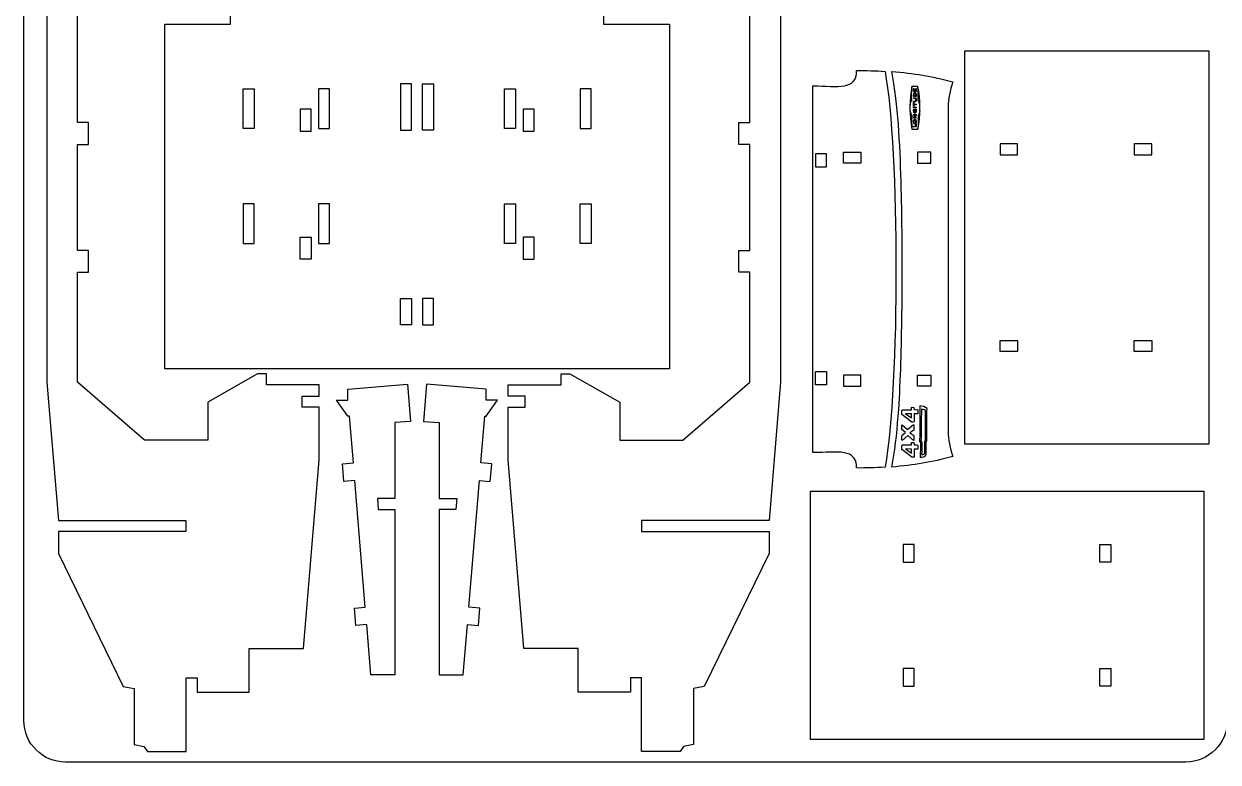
# Model space of a CAD drawing. Extents: x 75 to 655, y 14 to 894.
# Drawn here: x 75.4 to 363.2, y 14.1 to 192 of the extents above; entities that cross this region are included whole.
import ezdxf

# ---------------------------------------------------------------- set-up
doc = ezdxf.new("R2010")
doc.units = 0
doc.layers.get('0').update_dxf_attribs({"linetype": 'CONTINUOUS'})

msp = doc.modelspace()

# ---------------------------------------------------------------- linework, layer by layer
at = {"color": 5}
for p, q in [((75.374791, 24.077525), (75.374791, 444.077425)), ((355.374791, 14.077525), (85.374791, 14.077525))]:
    msp.add_line(p, q, dxfattribs=at)
at = {"color": 3}
for p, q in [((80.913291, 228.721825), (80.913291, 105.650325)), ((257.743891, 228.721825), (257.743891, 105.650325)), ((88.317591, 168.197625), (88.317591, 194.780625)), ((125.177291, 191.909525), (125.177291, 194.554225)), ((215.088891, 194.554225), (215.088891, 191.909525)), ((250.339591, 168.197625), (250.339591, 194.780625)), ((109.310491, 108.851825), (109.310491, 191.909525)), ((109.310491, 191.909525), (125.177291, 191.909525)), ((215.088891, 191.909525), (230.955591, 191.909525)), ((230.955591, 191.909525), (230.955591, 108.851825)), ((302.143391, 90.666825), (302.143391, 185.460125)), ((302.143391, 185.460125), (360.954691, 185.460125)), ((360.954691, 185.460125), (360.954691, 90.666825)), ((285.044891, 177.587325), (284.501191, 180.495225)), ((265.537891, 88.656325), (265.537891, 177.003925)), ((285.522591, 174.082325), (285.044891, 177.587325)), ((298.104691, 171.791925), (298.104691, 93.868625)), ((90.962291, 168.197625), (88.317591, 168.197625)), ((90.962291, 162.908525), (90.962291, 168.197625)), ((247.695291, 162.908525), (247.695291, 168.197625)), ((247.695291, 168.197625), (250.339591, 168.197625)), ((88.317591, 137.383125), (88.317591, 162.908525)), ((88.317591, 162.908525), (90.962291, 162.908525)), ((250.339591, 162.908525), (247.695291, 162.908525)), ((250.339591, 137.383125), (250.339591, 162.908525)), ((90.962291, 137.383125), (88.317591, 137.383125)), ((90.962291, 132.094325), (90.962291, 137.383125)), ((247.695291, 132.094325), (247.695291, 137.383125)), ((247.695291, 137.383125), (250.339591, 137.383125)), ((88.317591, 105.650325), (88.317591, 132.094325)), ((88.317591, 132.094325), (90.962291, 132.094325)), ((250.339591, 132.094325), (247.695291, 132.094325)), ((250.339591, 105.650325), (250.339591, 132.094325)), ((286.772091, 111.568625), (287.000291, 125.146125)), ((230.955591, 108.851825), (109.310491, 108.851825)), ((131.677691, 107.621125), (119.695091, 100.835125)), ((133.811791, 107.621125), (131.677691, 107.621125)), ((133.811791, 104.977125), (133.811791, 107.621125)), ((204.845391, 104.977125), (204.845391, 107.621125)), ((204.845391, 107.621125), (206.979391, 107.621125)), ((206.979391, 107.621125), (218.962491, 100.835125)), ((80.913291, 105.650325), (83.688991, 72.327525)), ((104.463291, 91.632725), (88.317591, 105.650325)), ((146.543391, 104.977125), (133.811791, 104.977125)), ((146.543391, 102.214825), (146.543391, 104.977125)), ((153.468891, 103.956125), (167.836891, 105.144225)), ((153.468891, 101.327225), (153.468891, 103.956125)), ((167.836891, 105.144225), (168.577791, 96.184725)), ((172.429591, 105.144225), (171.688691, 96.184725)), ((186.797691, 103.956125), (172.429591, 105.144225)), ((186.797691, 101.327225), (186.797691, 103.956125)), ((192.114091, 102.214825), (192.114091, 104.977125)), ((192.114091, 104.977125), (204.845391, 104.977125)), ((234.194191, 91.632725), (250.339591, 105.650325)), ((257.743891, 105.650325), (254.968191, 72.327525)), ((119.695091, 100.835125), (119.695091, 91.632725)), ((142.450391, 99.568325), (142.450391, 102.214825)), ((142.450391, 102.214825), (146.543391, 102.214825)), ((153.468891, 97.447625), (150.743791, 101.327225)), ((150.743791, 101.327225), (153.468891, 101.327225)), ((186.797691, 97.447625), (189.522391, 101.327225)), ((189.522391, 101.327225), (186.797691, 101.327225)), ((196.206691, 102.214825), (192.114091, 102.214825)), ((196.206691, 99.568325), (196.206691, 102.214825)), ((218.962491, 100.835125), (218.962491, 91.632725)), ((146.543391, 99.568325), (142.450391, 99.568325)), ((146.543391, 86.949025), (146.543391, 99.568325)), ((192.114091, 86.949025), (192.114091, 99.568325)), ((192.114091, 99.568325), (196.206691, 99.568325)), ((153.844391, 97.447625), (153.468891, 97.447625)), ((154.778091, 86.155825), (153.844391, 97.447625)), ((168.577791, 96.184725), (164.793791, 95.872025)), ((164.793791, 95.872025), (164.793791, 77.556725)), ((171.688691, 96.184725), (175.472691, 95.872025)), ((175.472691, 95.872025), (175.472691, 77.556725)), ((185.488091, 86.155825), (186.421691, 97.447625)), ((186.421691, 97.447625), (186.797691, 97.447625)), ((119.695091, 91.632725), (104.463291, 91.632725)), ((218.962491, 91.632725), (234.194191, 91.632725)), ((360.954691, 90.666825), (302.143391, 90.666825)), ((142.785991, 41.475125), (146.543391, 86.949025)), ((195.871191, 41.475125), (192.114091, 86.949025)), ((284.501191, 85.165725), (285.044891, 88.073325)), ((152.142791, 85.937725), (154.778091, 86.155825)), ((152.491691, 81.720925), (152.142791, 85.937725)), ((188.123691, 85.937725), (185.488091, 86.155825)), ((187.774791, 81.720925), (188.123691, 85.937725)), ((155.126991, 81.938925), (152.491691, 81.720925)), ((157.650991, 51.415325), (155.126991, 81.938925)), ((182.615091, 51.415325), (185.139491, 81.938925)), ((185.139491, 81.938925), (187.774791, 81.720925)), ((264.909791, 19.523325), (264.909791, 79.345525)), ((264.909791, 79.345525), (359.702991, 79.345525)), ((359.702991, 79.345525), (359.702991, 19.523325)), ((164.793791, 77.556725), (160.562491, 77.556725)), ((160.562491, 77.556725), (160.780491, 74.921025)), ((160.780491, 74.921025), (164.793791, 74.912325)), ((164.793791, 74.912325), (164.793791, 35.069425)), ((175.472691, 77.556725), (179.703591, 77.556725)), ((179.485691, 74.921025), (175.472691, 74.912325)), ((175.472691, 74.912325), (175.472691, 35.069425)), ((179.703591, 77.556725), (179.485691, 74.921025)), ((83.688991, 72.327525), (114.440291, 72.327525)), ((114.440291, 72.327525), (114.440291, 69.683225)), ((254.968191, 72.327525), (224.217191, 72.327525)), ((224.217191, 72.327525), (224.217191, 69.683225)), ((114.440291, 69.683225), (83.688991, 69.683225)), ((83.688991, 69.683225), (83.688991, 64.343525)), ((224.217191, 69.683225), (254.968191, 69.683225)), ((254.968191, 69.683225), (254.968191, 64.343525)), ((83.688991, 64.343525), (99.325091, 32.281925)), ((254.968191, 64.343525), (239.332391, 32.281925)), ((155.015691, 51.197625), (157.650991, 51.415325)), ((155.364191, 46.980825), (155.015691, 51.197625)), ((185.250791, 51.197625), (182.615091, 51.415325)), ((184.901891, 46.980825), (185.250791, 51.197625)), ((157.999891, 47.198825), (155.364191, 46.980825)), ((159.002691, 35.069425), (157.999891, 47.198825)), ((181.263491, 35.069425), (182.266591, 47.198825)), ((182.266591, 47.198825), (184.901891, 46.980825)), ((129.688591, 41.474425), (142.785991, 41.475125)), ((129.688591, 30.898325), (129.688591, 41.474425)), ((208.968491, 41.474425), (195.871191, 41.475125)), ((208.968491, 30.898325), (208.968491, 41.474425)), ((164.793791, 35.069425), (159.002691, 35.069425)), ((175.472691, 35.069425), (181.263491, 35.069425)), ((99.325091, 32.281925), (101.920691, 31.777525)), ((101.920691, 31.777525), (101.920691, 18.308125)), ((114.468791, 16.607825), (114.468791, 34.350625)), ((114.468791, 34.350625), (117.113191, 34.350625)), ((117.113191, 34.350625), (117.118091, 30.898325)), ((221.543991, 34.350625), (221.539491, 30.898325)), ((224.188391, 34.350625), (221.543991, 34.350625)), ((224.188391, 16.607825), (224.188391, 34.350625)), ((239.332391, 32.281925), (236.736491, 31.777525)), ((236.736491, 31.777525), (236.736491, 18.308125)), ((117.118091, 30.898325), (129.688591, 30.898325)), ((221.539491, 30.898325), (208.968491, 30.898325)), ((101.920691, 18.308125), (104.308491, 17.843725)), ((104.308491, 17.843725), (105.138891, 16.606425)), ((234.348691, 17.843725), (233.518191, 16.606425)), ((236.736491, 18.308125), (234.348691, 17.843725)), ((359.702991, 19.523325), (264.909791, 19.523325)), ((105.138891, 16.606425), (114.468791, 16.607825)), ((233.518191, 16.606425), (224.188391, 16.607825))]:
    msp.add_line(p, q, dxfattribs=at)
at = {"color": 7}
for p, q in [((128.196191, 166.761725), (128.196191, 176.281725)), ((128.196191, 176.281725), (130.840491, 176.281725)), ((130.840491, 176.281725), (130.840491, 166.761725)), ((149.050891, 176.281725), (146.406491, 176.281725)), ((146.406491, 176.281725), (146.406491, 166.761725)), ((149.050891, 166.761725), (149.050891, 176.281725)), ((168.810891, 177.524218), (166.166491, 177.524218)), ((166.166491, 177.524218), (166.166491, 166.344025)), ((168.810891, 166.344025), (168.810891, 177.524218)), ((171.455291, 166.344025), (171.455291, 177.524218)), ((171.455291, 177.524218), (174.099691, 177.524218)), ((174.099691, 177.524218), (174.099691, 166.344025)), ((191.215191, 166.761725), (191.215191, 176.281725)), ((191.215191, 176.281725), (193.859591, 176.281725)), ((193.859591, 176.281725), (193.859591, 166.761725)), ((212.069991, 176.281725), (209.425191, 176.281725)), ((209.425191, 176.281725), (209.425191, 166.761725)), ((212.069991, 166.761725), (212.069991, 176.281725)), ((144.593991, 171.400225), (141.949591, 171.400225)), ((141.949591, 171.400225), (141.949591, 166.111325)), ((144.593991, 166.111325), (144.593991, 171.400225)), ((195.672191, 171.400225), (195.672191, 166.111325)), ((198.316591, 171.400225), (195.672191, 171.400225)), ((198.316591, 166.111325), (198.316591, 171.400225)), ((130.840491, 166.761725), (128.196191, 166.761725)), ((141.949591, 166.111325), (144.593991, 166.111325)), ((146.406491, 166.761725), (149.050891, 166.761725)), ((166.166491, 166.344025), (168.810891, 166.344025)), ((174.099691, 166.344025), (171.455291, 166.344025)), ((193.859591, 166.761725), (191.215191, 166.761725)), ((195.672191, 166.111325), (198.316591, 166.111325)), ((209.425191, 166.761725), (212.069991, 166.761725)), ((314.836391, 163.083825), (310.605491, 163.083825)), ((310.605491, 163.083825), (310.605491, 160.439825)), ((314.836391, 160.439825), (314.836391, 163.083825)), ((347.173991, 163.083825), (342.942691, 163.083825)), ((342.942691, 163.083825), (342.942691, 160.439825)), ((347.173991, 160.439825), (347.173991, 163.083825)), ((268.784291, 160.653225), (266.139891, 160.653225)), ((266.139891, 160.653225), (266.139891, 157.480225)), ((268.784291, 157.480225), (268.784291, 160.653225)), ((272.879691, 158.368925), (272.879691, 161.013225)), ((272.879691, 161.013225), (277.050591, 161.013225)), ((277.050591, 158.368925), (272.879691, 158.368925)), ((277.050591, 161.013225), (277.050591, 158.368925)), ((293.894791, 161.013225), (290.720491, 161.013225)), ((290.720491, 161.013225), (290.720491, 158.368925)), ((290.720491, 158.368925), (293.894791, 158.368925)), ((293.894791, 158.368925), (293.894791, 161.013225)), ((310.605491, 160.439825), (314.836391, 160.439825)), ((342.942691, 160.439825), (347.173991, 160.439825)), ((266.139891, 157.480225), (268.784291, 157.480225)), ((130.840491, 148.597025), (128.196191, 148.597025)), ((128.196191, 148.597025), (128.196191, 139.077025)), ((130.840491, 139.077025), (130.840491, 148.597025)), ((149.050891, 148.597025), (146.406491, 148.597025)), ((146.406491, 148.597025), (146.406491, 139.077025)), ((149.050891, 139.077025), (149.050891, 148.597025)), ((191.215191, 139.077025), (191.215191, 148.597025)), ((191.215191, 148.597025), (193.859291, 148.597025)), ((193.859291, 148.597025), (193.859291, 139.077025)), ((209.425491, 139.077025), (209.425491, 148.597025)), ((209.425491, 148.597025), (212.069991, 148.597025)), ((212.069991, 148.597025), (212.069991, 139.077025)), ((128.196191, 139.077025), (130.840491, 139.077025)), ((141.949591, 140.585225), (144.593991, 140.585225)), ((141.949591, 135.296425), (141.949591, 140.585225)), ((144.593991, 140.585225), (144.593991, 135.296425)), ((146.406491, 139.077025), (149.050891, 139.077025)), ((193.859291, 139.077025), (191.215191, 139.077025)), ((195.672191, 140.585225), (195.672191, 135.296425)), ((198.316591, 140.585225), (195.672191, 140.585225)), ((198.316591, 135.296425), (198.316591, 140.585225)), ((212.069991, 139.077025), (209.425491, 139.077025)), ((144.593991, 135.296425), (141.949591, 135.296425)), ((195.672191, 135.296425), (198.316591, 135.296425)), ((166.166491, 119.429725), (166.166491, 125.776425)), ((166.166491, 125.776425), (168.810891, 125.776425)), ((168.810891, 125.776425), (168.810891, 119.429725)), ((174.099691, 125.776425), (171.455291, 125.776425)), ((171.455291, 125.776425), (171.455291, 119.429725)), ((174.099691, 119.429725), (174.099691, 125.776425)), ((168.810891, 119.429725), (166.166491, 119.429725)), ((171.455291, 119.429725), (174.099691, 119.429725)), ((310.605491, 115.687525), (314.836391, 115.687525)), ((310.605491, 113.042825), (310.605491, 115.687525)), ((314.836391, 115.687525), (314.836391, 113.042825)), ((342.942691, 113.042825), (342.942691, 115.687525)), ((342.942691, 115.687525), (347.173991, 115.687525)), ((347.173991, 115.687525), (347.173991, 113.042825)), ((314.836391, 113.042825), (310.605491, 113.042825)), ((347.173991, 113.042825), (342.942691, 113.042825)), ((266.139891, 105.006725), (266.139891, 108.180125)), ((266.139891, 108.180125), (268.784291, 108.180125)), ((268.784291, 108.180125), (268.784291, 105.006725)), ((277.050591, 107.291425), (272.879691, 107.291425)), ((272.879691, 107.291425), (272.879691, 104.647325)), ((277.050591, 104.647325), (277.050591, 107.291425)), ((290.720491, 104.647325), (290.720491, 107.291725)), ((290.720491, 107.291725), (293.894791, 107.291725)), ((293.894791, 107.291725), (293.894791, 104.647325)), ((268.784291, 105.006725), (266.139891, 105.006725)), ((272.879691, 104.647325), (277.050591, 104.647325)), ((293.894791, 104.647325), (290.720491, 104.647325)), ((289.930091, 66.505425), (287.285691, 66.505425)), ((287.285691, 66.505425), (287.285691, 62.274525)), ((289.930091, 62.274525), (289.930091, 66.505425)), ((334.682291, 62.274525), (334.682291, 66.505425)), ((334.682291, 66.505425), (337.326691, 66.505425)), ((337.326691, 66.505425), (337.326691, 62.274525)), ((287.285691, 62.274525), (289.930091, 62.274525)), ((337.326691, 62.274525), (334.682291, 62.274525)), ((289.930091, 36.594325), (287.285691, 36.594325)), ((287.285691, 36.594325), (287.285691, 32.363425)), ((289.930091, 32.363425), (289.930091, 36.594325)), ((334.682291, 32.363425), (334.682291, 36.594325)), ((334.682291, 36.594325), (337.326691, 36.594325)), ((337.326691, 36.594325), (337.326691, 32.363425)), ((287.285691, 32.363425), (289.930091, 32.363425)), ((337.326691, 32.363425), (334.682291, 32.363425))]:
    msp.add_line(p, q, dxfattribs=at)
at = {"color": 1}
for p, q in [((289.784591, 175.755225), (289.784591, 176.349425)), ((290.362691, 175.693425), (289.817591, 175.693425)), ((289.852291, 176.349425), (289.852291, 175.859425)), ((289.852291, 175.859425), (290.043591, 175.859425)), ((290.043591, 175.859425), (290.043591, 176.280325)), ((290.109591, 176.280325), (290.109591, 175.859425)), ((290.109591, 175.859425), (290.328291, 175.859425)), ((290.328291, 175.859425), (290.328291, 176.356525)), ((290.395691, 176.356525), (290.395691, 175.755225)), ((289.784591, 174.536825), (289.784591, 174.820125)), ((289.784591, 172.121025), (289.784591, 172.990425)), ((289.796891, 174.144825), (290.169591, 174.144825)), ((290.169891, 173.978425), (289.796891, 173.978425)), ((289.796891, 173.368425), (290.165791, 173.368425)), ((290.175891, 173.201625), (289.796891, 173.201625)), ((290.362691, 174.474825), (289.817591, 174.474825)), ((289.852291, 174.810725), (289.852291, 174.641125)), ((289.852291, 174.641125), (290.328291, 174.641125)), ((289.852991, 172.990425), (289.852991, 172.638625)), ((290.328291, 174.641125), (290.328291, 174.812425)), ((290.395691, 174.801925), (290.395691, 174.536825)), ((289.796891, 171.905725), (290.383691, 171.905725)), ((290.383691, 171.739425), (289.796891, 171.739425)), ((289.798591, 170.158225), (290.361991, 170.158225)), ((290.129891, 169.991825), (289.798591, 169.991825)), ((289.833991, 169.506725), (290.102491, 169.800925)), ((289.852991, 172.638625), (290.383691, 172.638625)), ((290.383691, 172.472325), (289.852991, 172.472325)), ((289.852991, 172.472325), (289.852991, 172.121025)), ((290.336391, 169.875225), (289.988491, 169.493025)), ((290.061091, 170.970325), (290.061091, 171.367725)), ((290.094191, 171.426725), (290.327591, 171.426725)), ((290.306491, 171.260325), (290.127891, 171.260325)), ((290.127891, 171.260325), (290.127891, 170.970325)), ((290.396691, 170.085125), (290.396691, 170.030025)), ((289.784591, 169.281425), (289.784591, 169.363525)), ((289.796891, 167.276825), (290.325191, 167.276825)), ((290.362691, 167.110425), (289.796891, 167.110425)), ((290.383691, 169.211525), (289.819291, 169.211525)), ((290.014491, 169.377925), (290.383691, 169.377925)), ((290.325191, 167.276825), (290.325191, 167.726125)), ((290.395691, 167.726125), (290.395691, 167.172625)), ((289.368091, 96.028025), (286.968291, 97.861925)), ((287.011091, 98.997025), (289.245591, 98.997025)), ((287.848291, 98.022025), (289.245591, 97.028925)), ((289.245591, 97.998125), (287.848291, 98.022025)), ((289.245591, 97.028925), (289.245591, 97.998125)), ((289.845691, 99.558925), (289.888591, 98.997025)), ((290.777691, 97.998125), (289.888591, 97.998125)), ((289.888591, 97.998125), (289.888591, 96.085525)), ((287.032891, 95.371925), (288.351591, 94.194325)), ((288.351591, 94.194325), (289.764691, 95.387425)), ((287.860191, 93.520125), (286.968291, 94.185225)), ((286.991891, 92.879925), (287.860191, 93.520125)), ((288.380991, 92.755625), (287.032491, 91.584725)), ((289.764291, 91.555925), (288.380991, 92.755625)), ((289.804691, 94.076825), (288.904791, 93.429125)), ((288.904791, 93.429125), (289.828591, 92.750425)), ((289.368091, 87.534925), (286.968291, 89.368925)), ((287.011091, 90.504025), (289.245591, 90.504025)), ((287.848291, 89.528625), (289.245591, 88.536025)), ((289.245591, 89.505125), (287.848291, 89.528625)), ((289.245591, 88.536025), (289.245591, 89.505125)), ((289.845691, 91.065925), (289.888591, 90.504025)), ((290.777691, 89.505125), (289.888591, 89.505125)), ((289.888591, 89.505125), (289.888591, 87.592525))]:
    msp.add_line(p, q, dxfattribs=at)
at = {"color": 3}
for points in [[(265.537891, 177.003925), (271.565591, 177.003925), (276.032991, 175.848125), (276.032991, 180.712225)], [(276.032991, 180.712225), (278.491391, 180.741325), (280.443691, 180.672125), (282.894291, 180.494925)], [(282.894291, 180.494925), (286.355791, 161.984825), (286.482491, 104.355325), (282.894291, 85.165325)], [(284.501191, 180.495225), (289.999591, 180.010925), (293.914391, 179.387925), (299.250691, 177.961425)], [(299.250691, 177.961425), (298.494491, 175.896325), (298.151291, 173.998925), (298.104691, 171.791925)], [(286.919191, 147.601825), (286.783691, 155.547125), (286.452091, 166.221825), (285.522591, 174.082325)], [(287.000291, 125.146125), (287.049291, 132.490825), (287.044191, 140.263725), (286.919191, 147.601825)], [(286.279291, 100.379625), (286.513591, 104.091325), (286.637491, 107.851825), (286.772091, 111.568625)], [(285.044891, 88.073325), (285.623791, 91.657125), (286.049691, 96.741425), (286.279291, 100.379625)], [(298.104691, 93.868625), (298.151291, 91.661725), (298.494591, 89.764325), (299.250691, 87.699225)], [(276.032991, 84.948025), (276.032991, 89.815325), (271.582391, 88.656325), (265.537891, 88.656325)], [(299.250691, 87.699225), (293.918091, 86.273625), (289.996191, 85.648925), (284.501191, 85.165725)], [(282.894291, 85.165325), (280.443691, 84.988125), (278.491791, 84.918925), (276.032991, 84.948025)]]:
    msp.add_open_spline(points, degree=3, dxfattribs=at)
at = {"color": 1}
for points in [[(289.359891, 176.890625), (288.747691, 173.929925), (288.747691, 169.571025), (289.359891, 166.610325)], [(289.330691, 173.549925), (289.283691, 174.436125), (289.293091, 175.521425), (289.359891, 176.806425)], [(290.090291, 176.888625), (289.889191, 176.888925), (289.645491, 176.889625), (289.359891, 176.890625)], [(289.784591, 176.349425), (289.784591, 176.354725), (289.785191, 176.359625), (289.786291, 176.363825)], [(289.791591, 175.713025), (289.787091, 175.726425), (289.784591, 175.740425), (289.784591, 175.755225)], [(289.786291, 176.363825), (289.787691, 176.368025), (289.789491, 176.371125), (289.792591, 176.374025)], [(289.817591, 175.693425), (289.805191, 175.693425), (289.796891, 175.700125), (289.791591, 175.713025)], [(289.792591, 176.374025), (289.795391, 176.376125), (289.798891, 176.378525), (289.803191, 176.380325)], [(289.803191, 176.380325), (289.807391, 176.382025), (289.812591, 176.382825), (289.818891, 176.382825)], [(289.818891, 176.382825), (289.824591, 176.382825), (289.829491, 176.382025), (289.833991, 176.380325)], [(289.833991, 176.380325), (289.838291, 176.378525), (289.841791, 176.376125), (289.844591, 176.374025)], [(289.844591, 176.374025), (289.847091, 176.371125), (289.849091, 176.367725), (289.850191, 176.363825)], [(289.850191, 176.363825), (289.851591, 176.359625), (289.852291, 176.354725), (289.852291, 176.349425)], [(290.043591, 176.280325), (290.043591, 176.285625), (290.044291, 176.290125), (290.045691, 176.294625)], [(290.045691, 176.294625), (290.047091, 176.298225), (290.049291, 176.302025), (290.051691, 176.304825)], [(290.051691, 176.304825), (290.054491, 176.308025), (290.057591, 176.310125), (290.062191, 176.311125)], [(290.062191, 176.311125), (290.066391, 176.312525), (290.071691, 176.313325), (290.077591, 176.313325)], [(290.077591, 176.313325), (290.083591, 176.313325), (290.088191, 176.312525), (290.092391, 176.311125)], [(290.820391, 176.890625), (290.534591, 176.889625), (290.290991, 176.888925), (290.090291, 176.888625)], [(290.092391, 176.311125), (290.096691, 176.310125), (290.099791, 176.308025), (290.102491, 176.304825)], [(290.102491, 176.304825), (290.104991, 176.302025), (290.106791, 176.298225), (290.107891, 176.294625)], [(290.107891, 176.294625), (290.108891, 176.290125), (290.109591, 176.285625), (290.109591, 176.280325)], [(290.328291, 176.356525), (290.328291, 176.361725), (290.328591, 176.366625), (290.329991, 176.370825)], [(290.329991, 176.370825), (290.331491, 176.375025), (290.333191, 176.378525), (290.335991, 176.382025)], [(290.335991, 176.382025), (290.338391, 176.384825), (290.341991, 176.387025), (290.346591, 176.388425)], [(290.346591, 176.388425), (290.350391, 176.389725), (290.355591, 176.390525), (290.361991, 176.390525)], [(290.361991, 176.390525), (290.367891, 176.390525), (290.372891, 176.389725), (290.376991, 176.388425)], [(290.388591, 175.713025), (290.383691, 175.700125), (290.374991, 175.693425), (290.362691, 175.693425)], [(290.376991, 176.388425), (290.381291, 176.387025), (290.384691, 176.384825), (290.387591, 176.382025)], [(290.387591, 176.382025), (290.390691, 176.378525), (290.392491, 176.375025), (290.393891, 176.370825)], [(290.395691, 175.755225), (290.395691, 175.740425), (290.393491, 175.726425), (290.388591, 175.713025)], [(290.393891, 176.370825), (290.395291, 176.366625), (290.395691, 176.361725), (290.395691, 176.356525)], [(290.820391, 166.610325), (291.432491, 169.571025), (291.432491, 173.929925), (290.820391, 176.890625)], [(290.863191, 173.549925), (290.910591, 174.436125), (290.900791, 175.521425), (290.834091, 176.806425)], [(288.909491, 172.425625), (289.035191, 172.933525), (289.175591, 173.308425), (289.330691, 173.549925)], [(289.781391, 174.062325), (289.781391, 174.077825), (289.781791, 174.090725), (289.782791, 174.101625)], [(289.782791, 174.021625), (289.781791, 174.032525), (289.781391, 174.045825), (289.781391, 174.062325)], [(289.781391, 173.285925), (289.781391, 173.301325), (289.781791, 173.314325), (289.782791, 173.325525)], [(289.782791, 173.244925), (289.781791, 173.255025), (289.781391, 173.268425), (289.781391, 173.285925)], [(289.782791, 174.101625), (289.783491, 174.112125), (289.784591, 174.120625), (289.785691, 174.126625)], [(289.785691, 173.995625), (289.784591, 174.002325), (289.783491, 174.011025), (289.782791, 174.021625)], [(289.782791, 173.325525), (289.783491, 173.336825), (289.784591, 173.345225), (289.785691, 173.351225)], [(289.785691, 173.219525), (289.784591, 173.226225), (289.783491, 173.234325), (289.782791, 173.244925)], [(289.784591, 174.820125), (289.784591, 174.928625), (289.791191, 175.020225), (289.804891, 175.095325)], [(289.791591, 174.494825), (289.787091, 174.507725), (289.784591, 174.522225), (289.784591, 174.536825)], [(289.784591, 172.990425), (289.784591, 172.995325), (289.785191, 172.999825), (289.786291, 173.004125)], [(289.785691, 174.126625), (289.786591, 174.132925), (289.788091, 174.137425), (289.790191, 174.140625)], [(289.790191, 173.982325), (289.788091, 173.985125), (289.786591, 173.989325), (289.785691, 173.995625)], [(289.785691, 173.351225), (289.786591, 173.357225), (289.788091, 173.361725), (289.790191, 173.364125)], [(289.790191, 173.205925), (289.788091, 173.208325), (289.786591, 173.212925), (289.785691, 173.219525)], [(289.786291, 173.004125), (289.787391, 173.008225), (289.789491, 173.011825), (289.792591, 173.014525)], [(289.790191, 174.140625), (289.791991, 174.143425), (289.793991, 174.144825), (289.796891, 174.144825)], [(289.796891, 173.978425), (289.793991, 173.978425), (289.791991, 173.979825), (289.790191, 173.982325)], [(289.790191, 173.364125), (289.791991, 173.367025), (289.793991, 173.368425), (289.796891, 173.368425)], [(289.796891, 173.201625), (289.793991, 173.201625), (289.791991, 173.203025), (289.790191, 173.205925)], [(289.817591, 174.474825), (289.805191, 174.474825), (289.796891, 174.481425), (289.791591, 174.494825)], [(289.792591, 173.014525), (289.795091, 173.017825), (289.798891, 173.019925), (289.803491, 173.020925)], [(289.803491, 173.020925), (289.808091, 173.022325), (289.813391, 173.023025), (289.819291, 173.023025)], [(289.804891, 175.095325), (289.818591, 175.169725), (289.838591, 175.232525), (289.864291, 175.283425)], [(289.819291, 173.023025), (289.825291, 173.023025), (289.830591, 173.022325), (289.834791, 173.020925)], [(289.834791, 173.020925), (289.838891, 173.019925), (289.842791, 173.017825), (289.845291, 173.014525)], [(289.845291, 173.014525), (289.848091, 173.011825), (289.849891, 173.008225), (289.851191, 173.004125)], [(289.851191, 173.004125), (289.852591, 172.999825), (289.852991, 172.995325), (289.852991, 172.990425)], [(289.869491, 175.022625), (289.857891, 174.967925), (289.852291, 174.897325), (289.852291, 174.810725)], [(289.864291, 175.283425), (289.889891, 175.334025), (289.920791, 175.371925), (289.957591, 175.398225)], [(289.918291, 175.159225), (289.897591, 175.123025), (289.881391, 175.078125), (289.869491, 175.022625)], [(289.992391, 175.238125), (289.963591, 175.221325), (289.938991, 175.194625), (289.918291, 175.159225)], [(289.957591, 175.398225), (289.993691, 175.424225), (290.035091, 175.437625), (290.081091, 175.437625)], [(290.084691, 175.263125), (290.051691, 175.263125), (290.020791, 175.255025), (289.992391, 175.238125)], [(290.081091, 175.437625), (290.133791, 175.437625), (290.180191, 175.423925), (290.219791, 175.395725)], [(290.192791, 175.235425), (290.162191, 175.254025), (290.126391, 175.263125), (290.084691, 175.263125)], [(290.165791, 173.368425), (290.194191, 173.368425), (290.219091, 173.375125), (290.239791, 173.389525)], [(290.169591, 174.144825), (290.206791, 174.144825), (290.240191, 174.133525), (290.269291, 174.111525)], [(290.241891, 173.957725), (290.221591, 173.971425), (290.197691, 173.978425), (290.169891, 173.978425)], [(290.275291, 173.235025), (290.246491, 173.212925), (290.213491, 173.201625), (290.175891, 173.201625)], [(290.268591, 175.152525), (290.248591, 175.189425), (290.223291, 175.217125), (290.192791, 175.235425)], [(290.219791, 175.395725), (290.259491, 175.368025), (290.292091, 175.327325), (290.318091, 175.274325)], [(290.239791, 173.389525), (290.260891, 173.403525), (290.278791, 173.424225), (290.292391, 173.450925)], [(290.293191, 173.897725), (290.279491, 173.923625), (290.262291, 173.943625), (290.241891, 173.957725)], [(290.313491, 175.015325), (290.303691, 175.070025), (290.288991, 175.116025), (290.268591, 175.152525)], [(290.269291, 174.111525), (290.298091, 174.089325), (290.322991, 174.057025), (290.342991, 174.015925)], [(290.346591, 173.328725), (290.327591, 173.288025), (290.303691, 173.256725), (290.275291, 173.235025)], [(290.292391, 173.450925), (290.306491, 173.477225), (290.316991, 173.509525), (290.324391, 173.547125)], [(290.324391, 173.802225), (290.317791, 173.840125), (290.307191, 173.871725), (290.293191, 173.897725)], [(290.328291, 174.812425), (290.328291, 174.892725), (290.323291, 174.960125), (290.313491, 175.015325)], [(290.318091, 175.274325), (290.344091, 175.221325), (290.363691, 175.156025), (290.376391, 175.078425)], [(290.334891, 173.673725), (290.334891, 173.721925), (290.331491, 173.765025), (290.324391, 173.802225)], [(290.324391, 173.547125), (290.331491, 173.584625), (290.334891, 173.626725), (290.334891, 173.673725)], [(290.342991, 174.015925), (290.363391, 173.974925), (290.378391, 173.924425), (290.388991, 173.865425)], [(290.389691, 173.474825), (290.380291, 173.417825), (290.365491, 173.369125), (290.346591, 173.328725)], [(290.388591, 174.494825), (290.383691, 174.481425), (290.374991, 174.474825), (290.362691, 174.474825)], [(290.376391, 175.078425), (290.389291, 175.001225), (290.395691, 174.908925), (290.395691, 174.801925)], [(290.395691, 174.536825), (290.395691, 174.522225), (290.393491, 174.507725), (290.388591, 174.494825)], [(290.388991, 173.865425), (290.399491, 173.806125), (290.404391, 173.738725), (290.404391, 173.663225)], [(290.404391, 173.663225), (290.404391, 173.594025), (290.399491, 173.531225), (290.389691, 173.474825)], [(291.284691, 172.425625), (291.159091, 172.933525), (291.018691, 173.308425), (290.863191, 173.549925)], [(288.909491, 170.991125), (289.035191, 170.483225), (289.175591, 170.108325), (289.330691, 169.866825)], [(289.330691, 169.866825), (289.283691, 168.980925), (289.293091, 167.895325), (289.359891, 166.610325)], [(289.775791, 171.032525), (289.775791, 171.080225), (289.777891, 171.124825), (289.781791, 171.166525)], [(289.798591, 170.778425), (289.783491, 170.854925), (289.775791, 170.939525), (289.775791, 171.032525)], [(289.781391, 171.822625), (289.781391, 171.838825), (289.781791, 171.852025), (289.782791, 171.862925)], [(289.782791, 171.784325), (289.781791, 171.794925), (289.781391, 171.807525), (289.781391, 171.822625)], [(289.781791, 171.166525), (289.785991, 171.208725), (289.790891, 171.245925), (289.796491, 171.278525)], [(289.782791, 171.862925), (289.783491, 171.873525), (289.784591, 171.881925), (289.785691, 171.888225)], [(289.785691, 171.758025), (289.784591, 171.765125), (289.783491, 171.773425), (289.782791, 171.784325)], [(289.783491, 170.076825), (289.783491, 170.091425), (289.783891, 170.104525), (289.784591, 170.115325)], [(289.784591, 170.034925), (289.783891, 170.045525), (289.783491, 170.059525), (289.783491, 170.076825)], [(289.786291, 172.106925), (289.785191, 172.111125), (289.784591, 172.115625), (289.784591, 172.121025)], [(289.784591, 170.115325), (289.785191, 170.126225), (289.785991, 170.134625), (289.787391, 170.140625)], [(289.787391, 170.009725), (289.785991, 170.016325), (289.785191, 170.024825), (289.784591, 170.034925)], [(289.785691, 171.888225), (289.786591, 171.894925), (289.788091, 171.899125), (289.790191, 171.901625)], [(289.790191, 171.743625), (289.788091, 171.746825), (289.786591, 171.751725), (289.785691, 171.758025)], [(289.792591, 172.096725), (289.789491, 172.099225), (289.787391, 172.102725), (289.786291, 172.106925)], [(289.787391, 170.140625), (289.788791, 170.146925), (289.790491, 170.151125), (289.792591, 170.154325)], [(289.792591, 169.995725), (289.790491, 169.998525), (289.788791, 170.003425), (289.787391, 170.009725)], [(289.790191, 171.901625), (289.791991, 171.904325), (289.793991, 171.905725), (289.796891, 171.905725)], [(289.796891, 171.739425), (289.793991, 171.739425), (289.791991, 171.740825), (289.790191, 171.743625)], [(289.803491, 172.090425), (289.798891, 172.092225), (289.795091, 172.094225), (289.792591, 172.096725)], [(289.792591, 170.154325), (289.794391, 170.156825), (289.796491, 170.158225), (289.798591, 170.158225)], [(289.798591, 169.991825), (289.796491, 169.991825), (289.794391, 169.993225), (289.792591, 169.995725)], [(289.796491, 171.278525), (289.802091, 171.310825), (289.808091, 171.338225), (289.814391, 171.361025)], [(289.863191, 170.582525), (289.835491, 170.636625), (289.813991, 170.702225), (289.798591, 170.778425)], [(289.819291, 172.088325), (289.813391, 172.088325), (289.808091, 172.088725), (289.803491, 172.090425)], [(289.814391, 171.361025), (289.821091, 171.383225), (289.826291, 171.397925), (289.830591, 171.406725)], [(289.834791, 172.090425), (289.830591, 172.088725), (289.825291, 172.088325), (289.819291, 172.088325)], [(289.830591, 171.406725), (289.834391, 171.415025), (289.839391, 171.421025), (289.844591, 171.423825)], [(289.845291, 172.096725), (289.842791, 172.094225), (289.838891, 172.092225), (289.834791, 172.090425)], [(289.844591, 171.423825), (289.849891, 171.427025), (289.857891, 171.428725), (289.868091, 171.428725)], [(289.851191, 172.106925), (289.849891, 172.102725), (289.848091, 172.099225), (289.845291, 172.096725)], [(289.854491, 171.178525), (289.848491, 171.136425), (289.845291, 171.086225), (289.845291, 171.028325)], [(289.845291, 171.028325), (289.845291, 170.959125), (289.851591, 170.897425), (289.863891, 170.842625)], [(289.852991, 172.121025), (289.852991, 172.115625), (289.852591, 172.111125), (289.851191, 172.106925)], [(289.874491, 171.287625), (289.867091, 171.257125), (289.860391, 171.221025), (289.854491, 171.178525)], [(289.963891, 170.455825), (289.924591, 170.485625), (289.890891, 170.527825), (289.863191, 170.582525)], [(289.863891, 170.842625), (289.876191, 170.787825), (289.893091, 170.741225), (289.914791, 170.703225)], [(289.868091, 171.428725), (289.873991, 171.428725), (289.879391, 171.428125), (289.883891, 171.426725)], [(289.894491, 171.360325), (289.888491, 171.341825), (289.881791, 171.317925), (289.874491, 171.287625)], [(289.883891, 171.426725), (289.888491, 171.425325), (289.891991, 171.423525), (289.895091, 171.421025)], [(289.903591, 171.398925), (289.903591, 171.391225), (289.900391, 171.378225), (289.894491, 171.360325)], [(289.895091, 171.421025), (289.898291, 171.418625), (289.899991, 171.415025), (289.901391, 171.411225)], [(289.901391, 171.411225), (289.902791, 171.407725), (289.903591, 171.403225), (289.903591, 171.398925)], [(289.914791, 170.703225), (289.936491, 170.665025), (289.962491, 170.635825), (289.992391, 170.615225)], [(290.095891, 170.410525), (290.047091, 170.410525), (290.003291, 170.425625), (289.963891, 170.455825)], [(289.992391, 170.615225), (290.022491, 170.595225), (290.054791, 170.585025), (290.089891, 170.585025)], [(290.061091, 171.367725), (290.061091, 171.375025), (290.061891, 171.381825), (290.062991, 171.389125)], [(290.062991, 170.956025), (290.061891, 170.959925), (290.061091, 170.964825), (290.061091, 170.970325)], [(290.062991, 171.389125), (290.064291, 171.396125), (290.066091, 171.402825), (290.068791, 171.408425)], [(290.068791, 170.945825), (290.066391, 170.948925), (290.064291, 170.952225), (290.062991, 170.956025)], [(290.068791, 171.408425), (290.071291, 171.414425), (290.074491, 171.418925), (290.079091, 171.421825)], [(290.079391, 170.939525), (290.075191, 170.940925), (290.071691, 170.943025), (290.068791, 170.945825)], [(290.079091, 171.421825), (290.083591, 171.425325), (290.088491, 171.426725), (290.094191, 171.426725)], [(290.094491, 170.937725), (290.088491, 170.937725), (290.083591, 170.938525), (290.079391, 170.939525)], [(290.089891, 170.585025), (290.128891, 170.585025), (290.163591, 170.596225), (290.194191, 170.618325)], [(290.119791, 170.945825), (290.114491, 170.940225), (290.106091, 170.937725), (290.094491, 170.937725)], [(290.222591, 170.452325), (290.184691, 170.424525), (290.142591, 170.410525), (290.095891, 170.410525)], [(290.102491, 169.800925), (290.118691, 169.818725), (290.134791, 169.836325), (290.150391, 169.853225)], [(290.127891, 170.970325), (290.127891, 170.959525), (290.124991, 170.951125), (290.119791, 170.945825)], [(290.207891, 169.992125), (290.180791, 169.991825), (290.154891, 169.991825), (290.129891, 169.991825)], [(290.150391, 169.853225), (290.166091, 169.870025), (290.181191, 169.886525), (290.196691, 169.902025)], [(290.194191, 170.618325), (290.224091, 170.640725), (290.249591, 170.671725), (290.270691, 170.711025)], [(290.196691, 169.902025), (290.211391, 169.917425), (290.226491, 169.932825), (290.241191, 169.948325)], [(290.285491, 169.994325), (290.260491, 169.993525), (290.234491, 169.992525), (290.207891, 169.992125)], [(290.319791, 170.572725), (290.292791, 170.520425), (290.260491, 170.480125), (290.222591, 170.452325)], [(290.241191, 169.948325), (290.255591, 169.963725), (290.270691, 169.978825), (290.285491, 169.994325)], [(290.270691, 170.711025), (290.291491, 170.750325), (290.307191, 170.797425), (290.317791, 170.852125)], [(290.326891, 171.149425), (290.322691, 171.189025), (290.315591, 171.225925), (290.306491, 171.260325)], [(290.317791, 170.852125), (290.328591, 170.906525), (290.333891, 170.966525), (290.333891, 171.031825)], [(290.382691, 170.765725), (290.367891, 170.689525), (290.346891, 170.625325), (290.319791, 170.572725)], [(290.333891, 171.031825), (290.333891, 171.070425), (290.331791, 171.109725), (290.326891, 171.149425)], [(290.327591, 171.426725), (290.335591, 171.426725), (290.342691, 171.423825), (290.348591, 171.418225)], [(290.366591, 169.912825), (290.358791, 169.900925), (290.348591, 169.888325), (290.336391, 169.875225)], [(290.348591, 171.418225), (290.354591, 171.412325), (290.360191, 171.400025), (290.364391, 171.381025)], [(290.361991, 170.158225), (290.368291, 170.158225), (290.373491, 170.155725), (290.377791, 170.151525)], [(290.364391, 171.381025), (290.368991, 171.362825), (290.373891, 171.338225), (290.379191, 171.308725)], [(290.384691, 169.947525), (290.380291, 169.936025), (290.374291, 169.924025), (290.366591, 169.912825)], [(290.377791, 170.151525), (290.382291, 170.147325), (290.385791, 170.141725), (290.388591, 170.134625)], [(290.379191, 171.308725), (290.384691, 171.278925), (290.389291, 171.248425), (290.393191, 171.216825)], [(290.404391, 171.025125), (290.404391, 170.928325), (290.397391, 170.841925), (290.382691, 170.765725)], [(290.383691, 172.638625), (290.386191, 172.638625), (290.388291, 172.637625), (290.390391, 172.634825)], [(290.390391, 172.476125), (290.388291, 172.473425), (290.386191, 172.472325), (290.383691, 172.472325)], [(290.383691, 171.905725), (290.386191, 171.905725), (290.388291, 171.904325), (290.390391, 171.901625)], [(290.390391, 171.743225), (290.388291, 171.740825), (290.386191, 171.739425), (290.383691, 171.739425)], [(290.394291, 169.984825), (290.392491, 169.971825), (290.389291, 169.959125), (290.384691, 169.947525)], [(290.388591, 170.134625), (290.391791, 170.127625), (290.393491, 170.119925), (290.394991, 170.111425)], [(290.390391, 172.634825), (290.392091, 172.632325), (290.393491, 172.627825), (290.394591, 172.621125)], [(290.394591, 172.489825), (290.393491, 172.483225), (290.392091, 172.478925), (290.390391, 172.476125)], [(290.390391, 171.901625), (290.392091, 171.899125), (290.393491, 171.894925), (290.394591, 171.888225)], [(290.394591, 171.756925), (290.393491, 171.750325), (290.392091, 171.746025), (290.390391, 171.743225)], [(290.393191, 171.216825), (290.396991, 171.185125), (290.399891, 171.153325), (290.401591, 171.121025)], [(290.396691, 170.030025), (290.396691, 170.012825), (290.395991, 169.997725), (290.394291, 169.984825)], [(290.394591, 172.621125), (290.395691, 172.615125), (290.396691, 172.606325), (290.397391, 172.595825)], [(290.397391, 172.515825), (290.396691, 172.504925), (290.395691, 172.496125), (290.394591, 172.489825)], [(290.394591, 171.888225), (290.395691, 171.881925), (290.396691, 171.873525), (290.397391, 171.862925)], [(290.397391, 171.782925), (290.396691, 171.772025), (290.395691, 171.762925), (290.394591, 171.756925)], [(290.394991, 170.111425), (290.395991, 170.102325), (290.396691, 170.093625), (290.396691, 170.085125)], [(290.397391, 172.595825), (290.398391, 172.584925), (290.398891, 172.571725), (290.398891, 172.555525)], [(290.398891, 172.555525), (290.398891, 172.540025), (290.398391, 172.526725), (290.397391, 172.515825)], [(290.397391, 171.862925), (290.398391, 171.852025), (290.398891, 171.838825), (290.398891, 171.822625)], [(290.398891, 171.822625), (290.398891, 171.807125), (290.398391, 171.793825), (290.397391, 171.782925)], [(290.401591, 171.121025), (290.403791, 171.089025), (290.404391, 171.056725), (290.404391, 171.025125)], [(290.863191, 169.866825), (290.910591, 168.980925), (290.900791, 167.895325), (290.834091, 166.610325)], [(291.284691, 170.991125), (291.159091, 170.483225), (291.018691, 170.108325), (290.863191, 169.866825)], [(289.775791, 168.401125), (289.775791, 168.493425), (289.782491, 168.573425), (289.796191, 168.641825)], [(289.798291, 168.150425), (289.783191, 168.222025), (289.775791, 168.305225), (289.775791, 168.401125)], [(289.781391, 167.193725), (289.781391, 167.209825), (289.781791, 167.223125), (289.782791, 167.234025)], [(289.782791, 167.154025), (289.781791, 167.164925), (289.781391, 167.178125), (289.781391, 167.193725)], [(289.782791, 167.234025), (289.783491, 167.244525), (289.784591, 167.252925), (289.785691, 167.259225)], [(289.785691, 167.128025), (289.784591, 167.134025), (289.783491, 167.143125), (289.782791, 167.154025)], [(289.784591, 169.363525), (289.784591, 169.382525), (289.785191, 169.398625), (289.787091, 169.411625)], [(289.792591, 169.233625), (289.787091, 169.248025), (289.784591, 169.263925), (289.784591, 169.281425)], [(289.785691, 167.259225), (289.786591, 167.266025), (289.788091, 167.270125), (289.790191, 167.272625)], [(289.790191, 167.114325), (289.788091, 167.117125), (289.786591, 167.121325), (289.785691, 167.128025)], [(289.787091, 169.411625), (289.788491, 169.424525), (289.790891, 169.436225), (289.794791, 169.446425)], [(289.790191, 167.272625), (289.791991, 167.275425), (289.793991, 167.276825), (289.796891, 167.276825)], [(289.796891, 167.110425), (289.793991, 167.110425), (289.791991, 167.111825), (289.790191, 167.114325)], [(289.819291, 169.211525), (289.807091, 169.211525), (289.797891, 169.218525), (289.792591, 169.233625)], [(289.794791, 169.446425), (289.798291, 169.456825), (289.803491, 169.467025), (289.809791, 169.476525)], [(289.796191, 168.641825), (289.809491, 168.709925), (289.829091, 168.767225), (289.855091, 168.812425)], [(289.861791, 167.971525), (289.834391, 168.019225), (289.812991, 168.079225), (289.798291, 168.150425)], [(289.809791, 169.476525), (289.816191, 169.486025), (289.824191, 169.496225), (289.833991, 169.506725)], [(289.863891, 168.572425), (289.851591, 168.523225), (289.845291, 168.462825), (289.845291, 168.390925)], [(289.845291, 168.390925), (289.845291, 168.318625), (289.851991, 168.258225), (289.865291, 168.209425)], [(289.855091, 168.812425), (289.881091, 168.858125), (289.913391, 168.892125), (289.951691, 168.914325)], [(289.962191, 167.864125), (289.922891, 167.888325), (289.889491, 167.923725), (289.861791, 167.971525)], [(289.914791, 168.689925), (289.893091, 168.660425), (289.876191, 168.621525), (289.863891, 168.572425)], [(289.865291, 168.209425), (289.878291, 168.160625), (289.896191, 168.120625), (289.917991, 168.090425)], [(289.931991, 169.432725), (289.912291, 169.412325), (289.893391, 169.393325), (289.874791, 169.374725)], [(289.874791, 169.374725), (289.897191, 169.375125), (289.920391, 169.376225), (289.944291, 169.376825)], [(289.992391, 168.752425), (289.962491, 168.739825), (289.936891, 168.719025), (289.914791, 168.689925)], [(289.917991, 168.090425), (289.939991, 168.059525), (289.965691, 168.037425), (289.995091, 168.024425)], [(289.988491, 169.493025), (289.970591, 169.473025), (289.951691, 169.452725), (289.931991, 169.432725)], [(289.944291, 169.376825), (289.967791, 169.377625), (289.991291, 169.377925), (290.014491, 169.377925)], [(289.951691, 168.914325), (289.989891, 168.936325), (290.033791, 168.947525), (290.082991, 168.947525)], [(290.093391, 167.828225), (290.045391, 167.828225), (290.001491, 167.840225), (289.962191, 167.864125)], [(290.088491, 168.771325), (290.054191, 168.771325), (290.021891, 168.764725), (289.992391, 168.752425)], [(289.995091, 168.024425), (290.024691, 168.011125), (290.055191, 168.004825), (290.087891, 168.004825)], [(290.082991, 168.947525), (290.132391, 168.947525), (290.176991, 168.935725), (290.216691, 168.911825)], [(290.087891, 168.004825), (290.123591, 168.004825), (290.156691, 168.010725), (290.186791, 168.023025)], [(290.182591, 168.752125), (290.153091, 168.764725), (290.121891, 168.771325), (290.088491, 168.771325)], [(290.226791, 167.861225), (290.188191, 167.839525), (290.143991, 167.828225), (290.093391, 167.828225)], [(290.260491, 168.687525), (290.238091, 168.717325), (290.212091, 168.739025), (290.182591, 168.752125)], [(290.186791, 168.023025), (290.216991, 168.035725), (290.242991, 168.055725), (290.265091, 168.084825)], [(290.216691, 168.911825), (290.256291, 168.887925), (290.289991, 168.852125), (290.318091, 168.804725)], [(290.324391, 167.961225), (290.298091, 167.916725), (290.265791, 167.883325), (290.226791, 167.861225)], [(290.314191, 168.567425), (290.300891, 168.616925), (290.282991, 168.657025), (290.260491, 168.687525)], [(290.265091, 168.084825), (290.286491, 168.113625), (290.303691, 168.152625), (290.315591, 168.201025)], [(290.333891, 168.383925), (290.333891, 168.456825), (290.327191, 168.517925), (290.314191, 168.567425)], [(290.315591, 168.201025), (290.327891, 168.249425), (290.333891, 168.310825), (290.333891, 168.383925)], [(290.318091, 168.804725), (290.345491, 168.757325), (290.367191, 168.698025), (290.381991, 168.626125)], [(290.384091, 168.131525), (290.370391, 168.063025), (290.350391, 168.006225), (290.324391, 167.961225)], [(290.325191, 167.726125), (290.325191, 167.732125), (290.325791, 167.737025), (290.327191, 167.741525)], [(290.327191, 167.741525), (290.328591, 167.745425), (290.330691, 167.748925), (290.333491, 167.751725)], [(290.333491, 167.751725), (290.336391, 167.754925), (290.339791, 167.757025), (290.344391, 167.758125)], [(290.344391, 167.758125), (290.348591, 167.759525), (290.353891, 167.760125), (290.360191, 167.760125)], [(290.360191, 167.760125), (290.366591, 167.760125), (290.372091, 167.759525), (290.375991, 167.758125)], [(290.388591, 167.130425), (290.383691, 167.117125), (290.374991, 167.110425), (290.362691, 167.110425)], [(290.375991, 167.758125), (290.380291, 167.757025), (290.384091, 167.754925), (290.387191, 167.751725)], [(290.381991, 168.626125), (290.396991, 168.554825), (290.404391, 168.471325), (290.404391, 168.375825)], [(290.383691, 169.377925), (290.385791, 169.377925), (290.387991, 169.376525), (290.390091, 169.373725)], [(290.390091, 169.215425), (290.387991, 169.212925), (290.385791, 169.211525), (290.383691, 169.211525)], [(290.404391, 168.375825), (290.404391, 168.281725), (290.397791, 168.200625), (290.384091, 168.131525)], [(290.387191, 167.751725), (290.390091, 167.748925), (290.392091, 167.745825), (290.393891, 167.741525)], [(290.395691, 167.172625), (290.395691, 167.157525), (290.393491, 167.143525), (290.388591, 167.130425)], [(290.390091, 169.373725), (290.392091, 169.370525), (290.393491, 169.366325), (290.394591, 169.360025)], [(290.394591, 169.228725), (290.393491, 169.222425), (290.392091, 169.218225), (290.390091, 169.215425)], [(290.393891, 167.741525), (290.395291, 167.737025), (290.395691, 167.732125), (290.395691, 167.726125)], [(290.394591, 169.360025), (290.395691, 169.353325), (290.396691, 169.344925), (290.397391, 169.334425)], [(290.397391, 169.253625), (290.396691, 169.243125), (290.395691, 169.234725), (290.394591, 169.228725)], [(290.397391, 169.334425), (290.398391, 169.324225), (290.398891, 169.310525), (290.398891, 169.294325)], [(290.398891, 169.294325), (290.398891, 169.277525), (290.398391, 169.264225), (290.397391, 169.253625)], [(289.359891, 166.610325), (289.645491, 166.611325), (289.889191, 166.612025), (290.090291, 166.612325)], [(290.090291, 166.612325), (290.290991, 166.612025), (290.534591, 166.611325), (290.820391, 166.610325)], [(286.968291, 97.861925), (286.968291, 97.980625), (286.919691, 98.997025), (287.011091, 98.997025)], [(289.245591, 98.997025), (289.245591, 99.703025), (289.126091, 99.558925), (289.845691, 99.558925)], [(289.888591, 98.997025), (291.038491, 98.997025), (290.833991, 99.247625), (290.777691, 97.998125)], [(291.319191, 99.922225), (291.260991, 94.198225), (291.231791, 91.336225), (291.231791, 91.336225)], [(293.013191, 99.294325), (292.628791, 99.692025), (291.966791, 99.911025), (291.319191, 99.922225)], [(291.660791, 99.098125), (291.633391, 96.405625), (291.593091, 94.180025), (291.564291, 91.487425)], [(292.664991, 98.787125), (292.389791, 99.017025), (292.030391, 99.045425), (291.660791, 99.098125)], [(292.621791, 91.553125), (292.653691, 94.086625), (292.649491, 96.254025), (292.664991, 98.787125)], [(292.951691, 91.474825), (293.000191, 95.234025), (293.003591, 97.773825), (293.013191, 99.294325)], [(286.968291, 94.185225), (286.968291, 94.405625), (286.905991, 95.485125), (287.032891, 95.371925)], [(289.888591, 96.085525), (289.888591, 95.979625), (289.368891, 96.027725), (289.368091, 96.028025)], [(289.764691, 95.387425), (289.902291, 95.502725), (289.819591, 94.088025), (289.804691, 94.076825)], [(287.032491, 91.584725), (286.890191, 91.461325), (286.980991, 92.871625), (286.991891, 92.879925)], [(289.828591, 92.750425), (289.828591, 92.528225), (289.890891, 91.446225), (289.764291, 91.555925)], [(286.968291, 89.368925), (286.968291, 89.487625), (286.919691, 90.504025), (287.011091, 90.504025)], [(289.245591, 90.504025), (289.245591, 91.209925), (289.126091, 91.065925), (289.845691, 91.065925)], [(289.888591, 90.504025), (291.038291, 90.504025), (290.834091, 90.754625), (290.777691, 89.505125)], [(291.231791, 91.336225), (291.330891, 91.284925), (291.393991, 91.173025), (291.421391, 91.000325)], [(291.421391, 91.000325), (291.397191, 88.693225), (291.384891, 87.539825), (291.384891, 87.539825)], [(291.564291, 91.487425), (291.564591, 91.486525), (291.754191, 91.250925), (291.752791, 90.996825)], [(291.752791, 90.996825), (291.741491, 89.955825), (291.729891, 89.221125), (291.719391, 88.179725)], [(292.470191, 88.545825), (292.487391, 89.543325), (292.472591, 90.233725), (292.485991, 91.231225)], [(292.485991, 91.231225), (292.487691, 91.361525), (292.543191, 91.457325), (292.621791, 91.553125)], [(292.801491, 88.233425), (292.819391, 89.288525), (292.804991, 90.314425), (292.816991, 91.226725)], [(292.816991, 91.226725), (292.818391, 91.315125), (292.950691, 91.388225), (292.951691, 91.474825)], [(289.888591, 87.592525), (289.888591, 87.486525), (289.368891, 87.534725), (289.368091, 87.534925)], [(291.384891, 87.539825), (292.126491, 87.480525), (292.783891, 87.833625), (292.801491, 88.233425)], [(291.719391, 88.179725), (291.950891, 88.203125), (292.464691, 88.366725), (292.470191, 88.545825)]]:
    msp.add_open_spline(points, degree=3, dxfattribs=at)
at = {"color": 5}
for points in [[(85.374791, 14.077525), (79.874791, 14.077525), (75.374791, 18.577425), (75.374791, 24.077525)], [(365.374791, 24.077525), (365.374791, 18.577425), (360.874791, 14.077525), (355.374791, 14.077525)]]:
    msp.add_open_spline(points, degree=3, dxfattribs=at)

doc.saveas('drawing.dxf')
